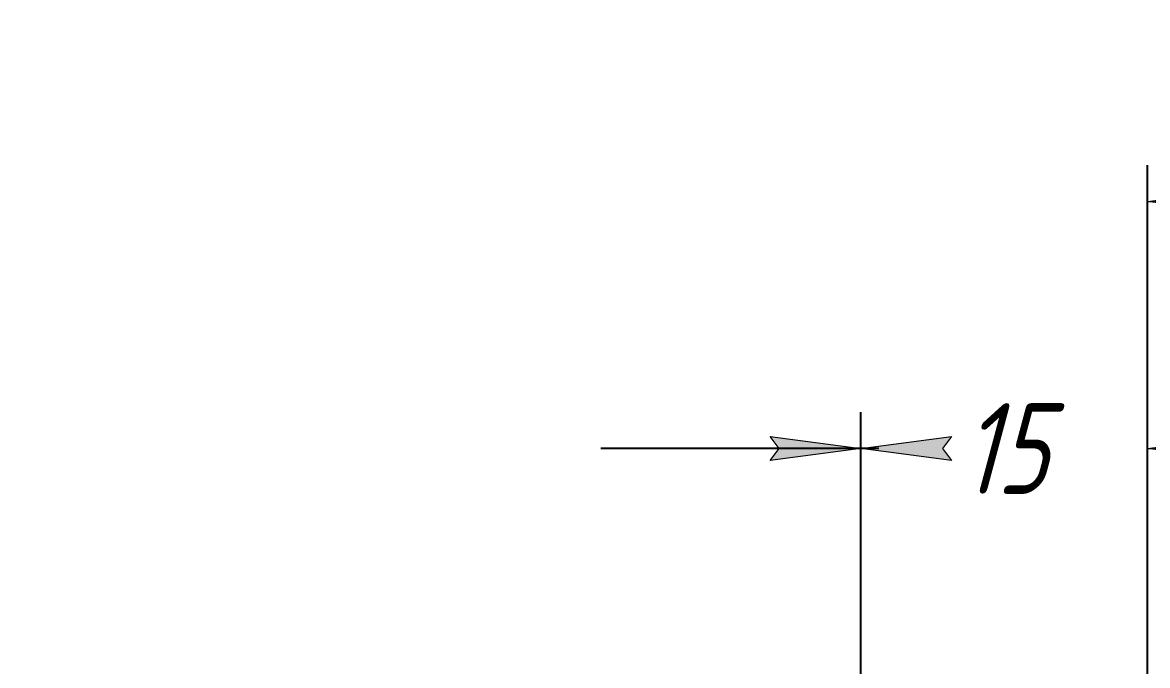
# Model space of a CAD drawing. Header units: millimetres. Extents: x 0 to 841, y 0 to 594.
# Drawn here: x 384 to 446, y 79.5 to 115 of the extents above; entities that cross this region are included whole.
import ezdxf

# ---------------------------------------------------------------- set-up
doc = ezdxf.new("R2010")
doc.units = ezdxf.units.MM
doc.linetypes.add('K5LT_THIN', pattern=[0])
doc.layers.add('Системный слой', color=7, linetype='Continuous')
doc.layers.add('Системный слой (1)', color=7, linetype='Continuous', true_color=0x909090)
doc.styles.add('KDIMTEXTSTYLE', font='GOST_AU.SHX', dxfattribs={"width": 0.96, "oblique": 15, "height": 5})
doc.dimstyles.new('KDIMSTYLE (1.00)', dxfattribs={"dimtxt": 5, "dimasz": 1, "dimexe": 2, "dimexo": 0, "dimgap": 1, "dimtad": 1, "dimtxsty": 'KDIMTEXTSTYLE', "dimsah": 1, "dimcen": 0, "dimdle": 1, "dimadec": 0, "dimazin": 0, "dimtfac": 0.667, "dimtmove": 0, "dimatfit": 3, "dimfxl": 1, "dimtvp": 1, "dimtolj": 1, "dimtzin": 0, "dimarcsym": 0})

# ---------------------------------------------------------------- blocks, each defined once
blk = doc.blocks.new('KDIMARROW_01')
at = {"layer": 'Системный слой'}
blk.add_hatch(color=0, dxfattribs=at).paths.add_polyline_path([(0, 0), (-5, 0.658262491226197), (-4.5, 5.51091059616309e-16), (-5, -0.6582624912261956)])
at = {"layer": 'Системный слой', "color": 0, "linetype": 'K5LT_THIN', "lineweight": 18}
for p, q in [((-4.5, 5.51091059616309e-16), (-5, 0.658262491226197)), ((-5, 0.658262491226197), (0, 0)), ((0, 0), (-5, -0.6582624912261956)), ((-5, -0.6582624912261956), (-4.5, 5.51091059616309e-16))]:
    blk.add_line(p, q, dxfattribs=at)
at = {"layer": 'Системный слой (1)', "color": 0, "linetype": 'K5LT_THIN', "lineweight": 18}
blk.add_line((0, 0), (-1, 0), dxfattribs=at)

msp = doc.modelspace()

# ---------------------------------------------------------------- dimensions: what is measured, and where the dimension line sits
at = {"layer": 'Системный слой (1)', "color": 7}
for base, p1, p2, location, text in [((76.29086577246244, 105.0975544566373), (446.0165717541085, 53.72424419951614), (76.29086577246244, 53.72424419951608), (268.2908657724624, 105.0975544566373), '\\H5.0;\\W0.965;\\Q15;\\A1;{\\H5.0;\\W0.965;\\Q15;\\Q15;l\\S^ 1;\\Q15; = l\\S^ 2;\\Q15;+30}'), ((93.4895875581758, 91.48653589382258), (430.2165717064244, 60.13352342104977), (93.4895875581758, 58.46135032433517), (269.4895875581758, 91.48653589382258), '\\H5.0;\\W0.965;\\Q15;\\A1;{\\H5.0;\\W0.965;\\Q15;\\Q15;l\\S^ 2;\\Q15;}'), ((430.2165717064244, 91.48653589382258), (446.0165717541086, 54.52789274556906), (430.2165717064244, 60.56135028800485), (438.1165717302665, 91.48653589382258), '\\H5.0;\\W0.965;\\Q15;\\H5.0;\\W0.965;\\Q15;\\Q15;15')]:
    msp.add_linear_dim(base=base, p1=p1, p2=p2, location=location, text=text, dimstyle='KDIMSTYLE (1.00)', override={"dimexo": 0, "dimblk1": 'KDIMARROW_01', "dimblk2": 'KDIMARROW_01', "dimse1": 0, "dimse2": 0, "dimclrt": 7, "dimtolj": 1}, dxfattribs=at).render()

doc.saveas('drawing.dxf')
